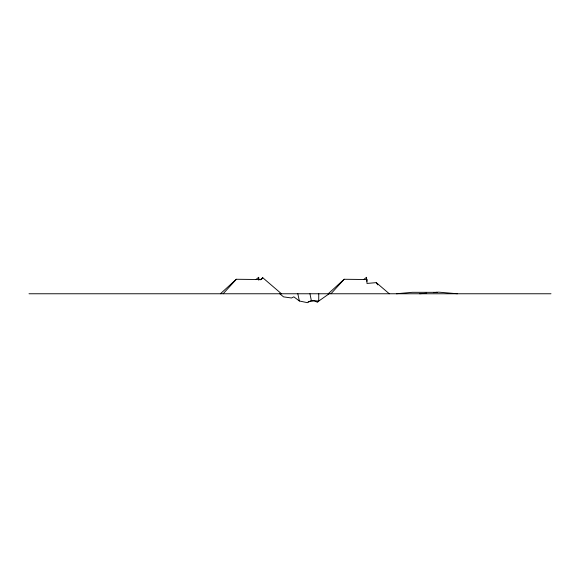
<?xml version="1.0" encoding="UTF-8"?>
<svg xmlns="http://www.w3.org/2000/svg" width="580" height="580" viewBox="0 0 580 580"><rect width="100%" height="100%" fill="white"/><g stroke="black" fill="none" stroke-linecap="round" stroke-linejoin="round"><path stroke-width="0.87" d="M279.777 293.763L283.555 296.873L291.508 297.989L293.828 296.829L299.36 300.984L307.4 302.673L311.308 300.411L318.724 301.078L318.754 293.763M258.629 279.923L258.651 277.327L255.852 279.596M366.451 279.923L366.473 277.327L363.674 279.596M366.864 281.336L366.879 279.531L344.165 279.263L328.229 293.763M281.452 293.763L262.733 277.711L261.246 279.553L236.343 279.263L220.407 293.763M223.155 293.763L236.343 279.263M330.977 293.763L344.165 279.263M260.246 279.836L262.733 277.711M318.195 301.165L317.644 302.289L314.142 300.882L308.183 301.796M318.724 301.078L329.143 293.763M396.394 293.763L412.329 292.313L437.233 292.342L433.724 292.625M389.274 293.763L376.289 282.634L366.981 283.439L366.879 279.531M433.398 292.61L438.719 292.153L457.446 293.763M419.681 293.763L426.699 293.19M29 293.763L551 293.763M376.289 282.634L377.754 284.86M297.823 293.763L299.36 300.984M309.945 293.763L311.308 300.411M366.473 277.327L366.705 279.734M258.651 277.327L258.912 280.01"/></g></svg>
